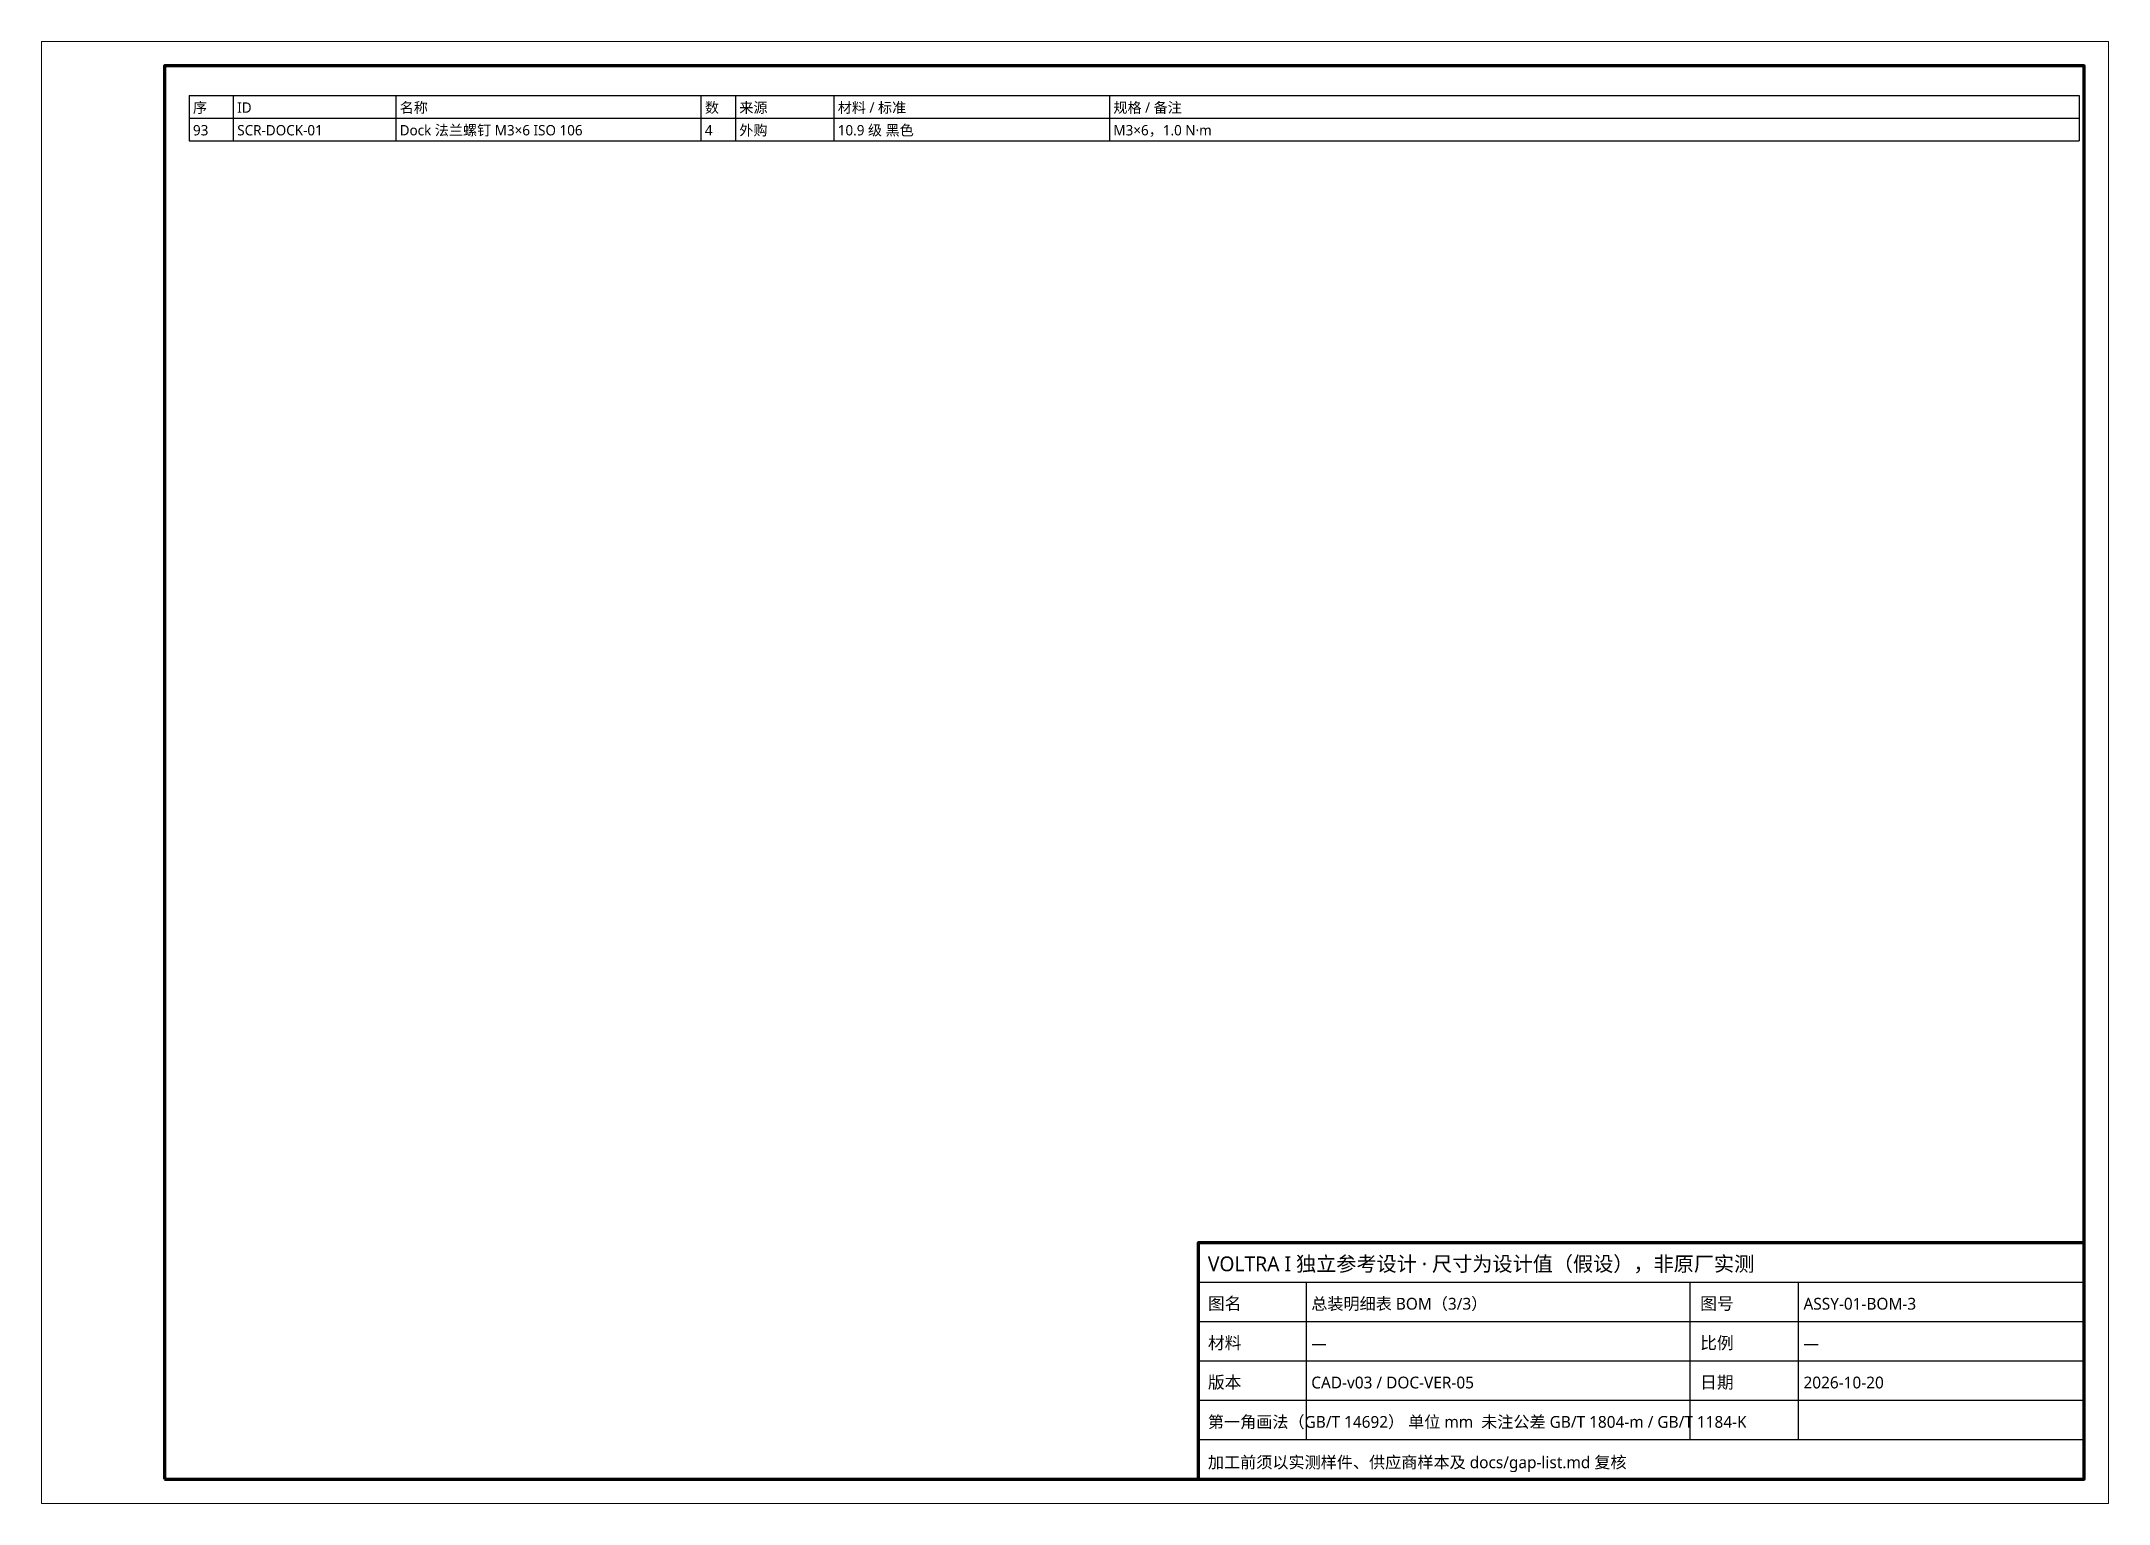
# Model space of a CAD drawing. Header units: millimetres. Extents: x 0 to 420, y 0 to 297.
import ezdxf

# ---------------------------------------------------------------- set-up
doc = ezdxf.new("R2010")
doc.units = ezdxf.units.MM
doc.layers.add('FRAME', color=7, linetype='CONTINUOUS', lineweight=70)
doc.layers.add('TEXT', color=7, linetype='CONTINUOUS', lineweight=25)
doc.styles.add('CJK', font='NotoSansCJK-Regular.ttc')

msp = doc.modelspace()

# ---------------------------------------------------------------- linework, layer by layer
at = {"layer": 'FRAME', "lineweight": 18}
msp.add_lwpolyline([(0, 0), (420, 0), (420, 297), (0, 297)], close=True, dxfattribs=at)
at = {"layer": 'FRAME'}
for points in [[(25, 5), (415, 5), (415, 292), (25, 292)], [(235, 5), (415, 5), (415, 53), (235, 53)]]:
    msp.add_lwpolyline(points, close=True, dxfattribs=at)
at = {"layer": 'TEXT'}
for p, q in [((30, 286), (30, 276.8)), ((39, 286), (39, 276.8)), ((72, 286), (72, 276.8)), ((134, 286), (134, 276.8)), ((141, 286), (141, 276.8)), ((161, 286), (161, 276.8)), ((217, 286), (217, 276.8)), ((414, 286), (414, 276.8)), ((235, 45), (415, 45)), ((257, 13), (257, 45)), ((335, 13), (335, 45)), ((357, 13), (357, 45)), ((235, 37), (415, 37)), ((235, 29), (415, 29)), ((235, 21), (415, 21)), ((235, 13), (415, 13))]:
    msp.add_line(p, q, dxfattribs=at)
for points in [[(30, 286), (414, 286)], [(30, 281.4), (414, 281.4)], [(30, 276.8), (414, 276.8)]]:
    msp.add_lwpolyline(points, dxfattribs=at)

# ---------------------------------------------------------------- texts
at = {"layer": 'TEXT', "style": 'CJK'}
for s, height, p in [('序', 2.1, (30.8, 282.5)), ('ID', 2.1, (39.8, 282.5)), ('名称', 2.1, (72.8, 282.5)), ('数', 2.1, (134.8, 282.5)), ('来源', 2.1, (141.8, 282.5)), ('材料 / 标准', 2.1, (161.8, 282.5)), ('规格 / 备注', 2.1, (217.8, 282.5)), ('93', 2.1, (30.8, 277.9)), ('SCR-DOCK-01', 2.1, (39.8, 277.9)), ('Dock 法兰螺钉 M3×6 ISO 106', 2.1, (72.8, 277.9)), ('4', 2.1, (134.8, 277.9)), ('外购', 2.1, (141.8, 277.9)), ('10.9 级 黑色', 2.1, (161.8, 277.9)), ('M3×6，1.0 N·m', 2.1, (217.8, 277.9)), ('VOLTRA I 独立参考设计 · 尺寸为设计值（假设），非原厂实测', 3, (237, 47.2)), ('图名', 2.5, (237, 39.4)), ('总装明细表 BOM（3/3）', 2.4, (258, 39.4)), ('图号', 2.5, (337, 39.4)), ('ASSY-01-BOM-3', 2.4, (358, 39.4)), ('材料', 2.5, (237, 31.4)), ('比例', 2.5, (337, 31.4)), ('—', 2.4, (258, 31.4)), ('—', 2.4, (358, 31.4)), ('版本', 2.5, (237, 23.4)), ('CAD-v03 / DOC-VER-05', 2.4, (258, 23.4)), ('日期', 2.5, (337, 23.4)), ('2026-10-20', 2.4, (358, 23.4)), ('第一角画法（GB/T 14692） 单位 mm  未注公差 GB/T 1804-m / GB/T 1184-K', 2.4, (237, 15.4)), ('加工前须以实测样件、供应商样本及 docs/gap-list.md 复核', 2.4, (237, 7.2))]:
    msp.add_text(s, height=height, dxfattribs=at).set_placement(p)

doc.saveas('drawing.dxf')
